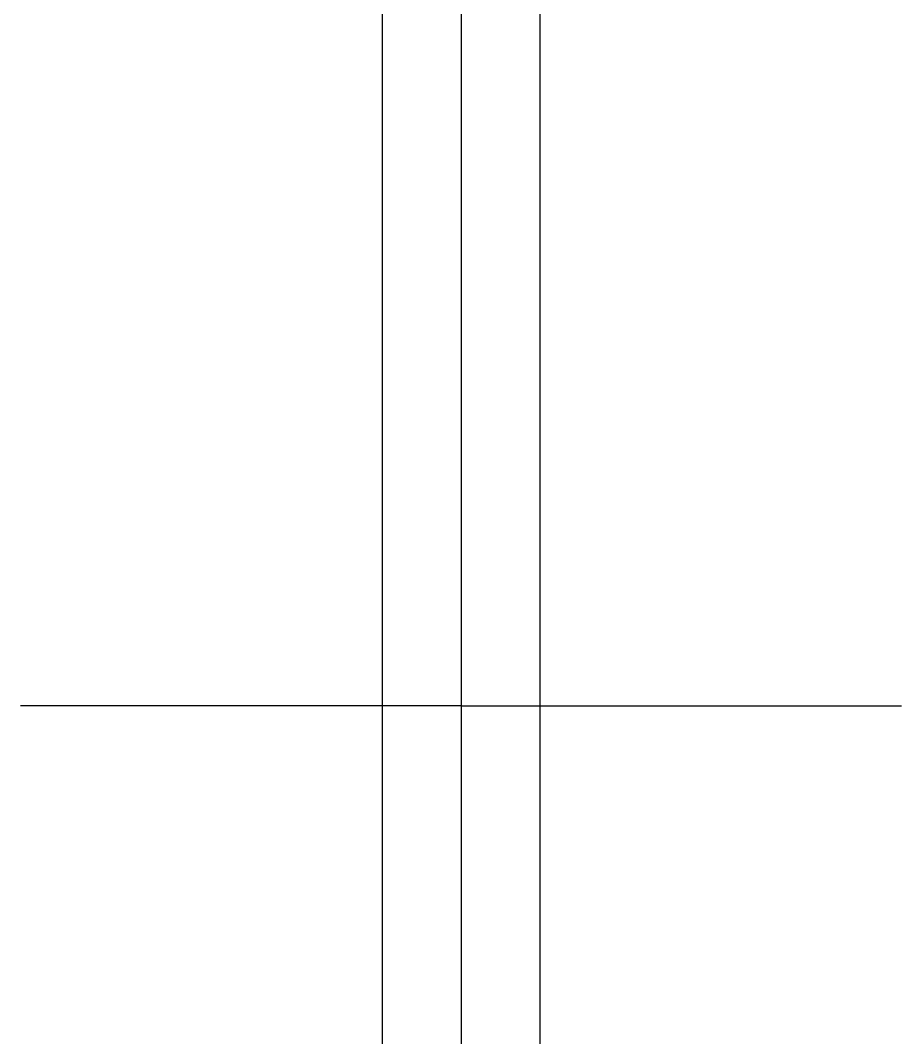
# Model space of a CAD drawing. Header units: metres. Extents: x -15 to 15, y -45.1 to 2.
# Drawn here: x -4.4 to -1.6, y -33.239 to -30.007 of the extents above; entities that cross this region are included whole.
import ezdxf

# ---------------------------------------------------------------- set-up
doc = ezdxf.new("R2010")
doc.units = ezdxf.units.M
for name, color, linetype in [('CELIK_KIRIS_KOLON', 9, 'CONTINUOUS'), ('KABLO_TAVALARI', 6, 'CONTINUOUS'), ('MONTAJ_BORULARI', 2, 'CONTINUOUS')]:
    doc.layers.add(name, color=color, linetype=linetype)

msp = doc.modelspace()

# ---------------------------------------------------------------- linework, layer by layer
at = {"layer": 'CELIK_KIRIS_KOLON'}
for q in [(-4.4, -32.1842, 11.2617), (-1.6, -32.1842, 11.2617)]:
    msp.add_line((-3, -32.1842, 8.6117), q, dxfattribs=at)
at = {"layer": 'KABLO_TAVALARI'}
for p, q in [((-3.25, 1.35, 4.52), (-3.25, -41.2, 9.4666)), ((-3, 1.35, 4.52), (-3, -41.2, 9.4666)), ((-2.75, 1.35, 4.52), (-2.75, -41.2, 9.4666))]:
    msp.add_line(p, q, dxfattribs=at)
at = {"layer": 'MONTAJ_BORULARI'}
for p, q in [((-3, -29.6047, 8.2647), (-3, -32.1842, 8.6117)), ((-3, -32.1842, 8.6117), (-3, -34.7638, 8.9588))]:
    msp.add_line(p, q, dxfattribs=at)

doc.saveas('drawing.dxf')
